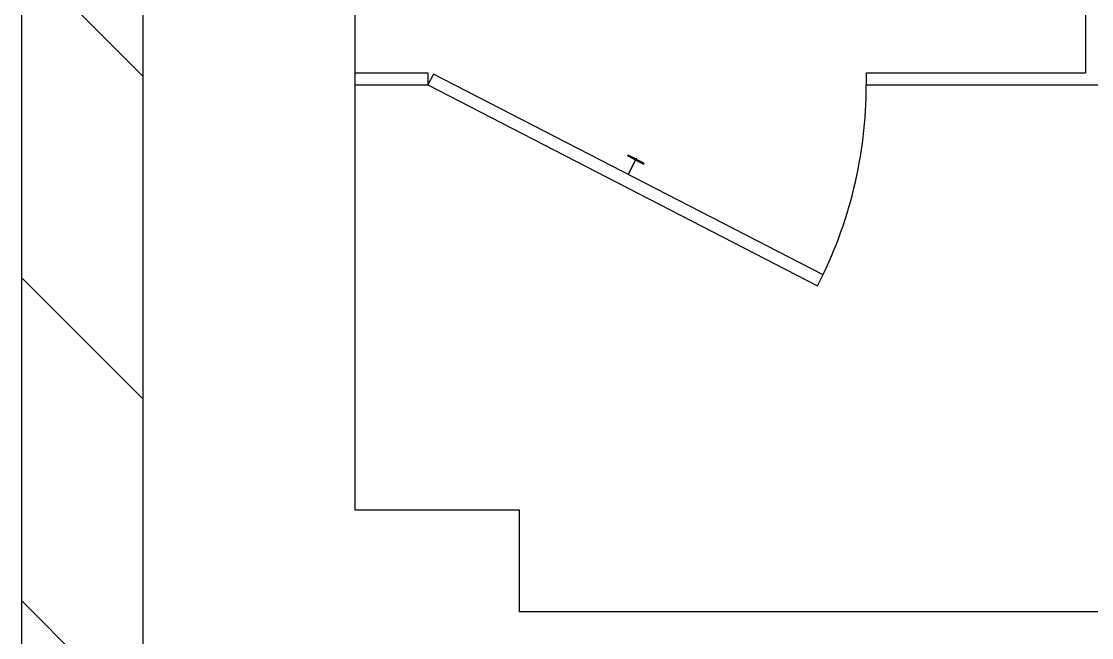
# Model space of a CAD drawing. Header units: inches. Extents: x -233729 to 737493, y -275239 to 196021.
# Drawn here: x 355484 to 357716, y -224042 to -222757 of the extents above; entities that cross this region are included whole.
import ezdxf

# ---------------------------------------------------------------- set-up
doc = ezdxf.new("R2010")
doc.units = ezdxf.units.IN
doc.header["$MEASUREMENT"] = 0
doc.layers.add('_FL_FAC_OFFICES', color=252, linetype='Continuous')
doc.layers.add('_FL_FAC_WALLS', color=252, linetype='Continuous')

# ---------------------------------------------------------------- blocks, each defined once
blk = doc.blocks.new('FL_Building')
at = {"transparency": 33554687}
h = blk.add_hatch(dxfattribs=at)
h.set_pattern_fill('ANSI31', color=8, scale=150, angle=90)
h.set_pattern_definition([(135, (830121.37, -942416.37), (-336.7596, -336.7596), [])])
h.paths.add_polyline_path([(2242384.3, -313277.9), (2242638.3, -313277.9), (2242638.3, -304428.5), (2242384.3, -304428.5)])
h.paths.add_polyline_path([(2242384.3, -323844), (2242638.3, -323844.6), (2242638.3, -316936), (2242384.3, -316935.5)])
h.paths.add_polyline_path([(2242384.3, -327806.5), (2242638.3, -327806.5), (2242638.3, -326587.6), (2242384.3, -326587.6)])
h.paths.add_polyline_path([(2242384.3, -331768.9), (2242638.3, -331768.9), (2242638.3, -330550.1), (2242384.3, -330550.1)])
h.paths.add_polyline_path([(2242384.3, -335731.3), (2242638.3, -335731.3), (2242638.3, -334512.5), (2242384.3, -334512.5)])
h.paths.add_polyline_path([(2242384.3, -339693.7), (2242638.3, -339693.7), (2242638.3, -338474.9), (2242384.3, -338474.9)])
h.paths.add_polyline_path([(2242384.3, -343656.1), (2242638.3, -343656.1), (2242638.3, -342437.3), (2242384.3, -342437.3)])
h.paths.add_polyline_path([(2242384.3, -347618.5), (2242638.3, -347618.5), (2242638.3, -346399.7), (2242384.3, -346399.7)])
h.paths.add_polyline_path([(2242384.3, -351580.9), (2242638.3, -351580.9), (2242638.3, -350362.1), (2242384.3, -350362.1)])
h.paths.add_polyline_path([(2242384.3, -356915.1), (2242638.3, -356915.1), (2242638.3, -354324.1), (2242384.3, -354324.1)])
at = {"color": 0}
blk.add_lwpolyline([(2242384.3, -313277.9), (2242638.3, -313277.9), (2242638.3, -304428.5), (2242384.3, -304428.5)], close=True, dxfattribs=at)
at = {"layer": '_FL_FAC_OFFICES', "color": 0}
for p, q in [((2243079.4, -305619.8), (2243079.4, -308055)), ((2244603.4, -305619.8), (2244603.4, -307143.8)), ((2243079.4, -307143.8), (2243231.8, -307143.8)), ((2243231.8, -307143.8), (2243231.8, -307169.2)), ((2243243.5, -307146.6), (2243231.8, -307169.2)), ((2244056.1, -307565.1), (2243243.5, -307146.6)), ((2244146.2, -307143.8), (2244603.4, -307143.8)), ((2244146.2, -307143.8), (2244146.2, -307169.2)), ((2243079.4, -307169.2), (2243231.8, -307169.2)), ((2243231.8, -307169.2), (2244044.8, -307587.8)), ((2244146.2, -307169.2), (2244705, -307169.2)), ((2243079.4, -308055), (2243422.3, -308055)), ((2243422.3, -308055), (2243422.3, -308267.7)), ((2251036, -308267.7), (2243422.3, -308267.7))]:
    blk.add_line(p, q, dxfattribs=at)
blk.add_arc((2243231.8, -307169.2), 914.4, 332.7515, 0, dxfattribs=at)
for points in [[(2243649.8, -307315.5), (2243648.9, -307317.2), (2243648.9, -307317.2, 3048), (2243649.8, -307315.5, 3048)], [(2243648.9, -307317.2), (2243681.7, -307334.1), (2243681.7, -307334.1, 3048), (2243648.9, -307317.2, 3048)], [(2243682.6, -307332.4), (2243649.8, -307315.5), (2243649.8, -307315.5, 3048), (2243682.6, -307332.4, 3048)], [(2243667.2, -307322), (2243649.8, -307355.8), (2243649.8, -307355.8, 3048), (2243667.2, -307322, 3048)], [(2243681.7, -307334.1), (2243682.6, -307332.4), (2243682.6, -307332.4, 3048), (2243681.7, -307334.1, 3048)]]:
    blk.add_3dface(points, dxfattribs=at)
blk = doc.blocks.new('A$C667968a6')
at = {"layer": '_FL_FAC_WALLS', "linetype": 'Continuous', "lineweight": -3}
blk.add_blockref('FL_Building', (-2249813.7, 156686.2), dxfattribs=at)

msp = doc.modelspace()

# ---------------------------------------------------------------- block references
msp.add_blockref('A$C667968a6', (362913.6874, -72406.61113, -162219.4368))

doc.saveas('drawing.dxf')
